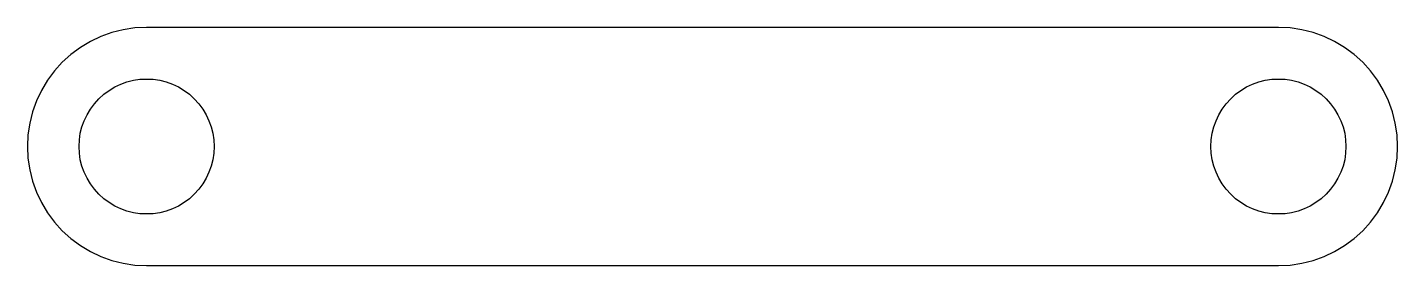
# Model space of a CAD drawing. Header units: millimetres. Extents: x -17.2 to 17.2, y -3 to 3.
import ezdxf

# ---------------------------------------------------------------- set-up
doc = ezdxf.new("R2010")
doc.units = ezdxf.units.MM

msp = doc.modelspace()

# ---------------------------------------------------------------- linework, layer by layer
at = {"layer": '24e_claw_link_t3.0'}
for points in [[(-15.1209, -2.8708), (-14.8353, -2.9424), (-14.5441, -2.9856), (-14.25, -3), (14.25, -3), (14.5441, -2.9856), (14.8353, -2.9424), (15.1209, -2.8708), (15.3981, -2.7716), (15.6642, -2.6458), (15.9167, -2.4944), (16.1532, -2.319), (16.3713, -2.1213), (16.569, -1.9032), (16.7444, -1.6667), (16.8958, -1.4142), (17.0216, -1.1481), (17.1208, -0.8709), (17.1924, -0.5853), (17.2356, -0.2941), (17.25, 0), (17.2356, 0.2941), (17.1924, 0.5853), (17.1208, 0.8709), (17.0216, 1.1481), (16.8958, 1.4142), (16.7444, 1.6667), (16.569, 1.9032), (16.3713, 2.1213), (16.1532, 2.319), (15.9167, 2.4944), (15.6642, 2.6458), (15.3981, 2.7716), (15.1209, 2.8708), (14.8353, 2.9424), (14.5441, 2.9856), (14.25, 3), (-14.25, 3), (-14.5441, 2.9856), (-14.8353, 2.9424), (-15.1209, 2.8708), (-15.3981, 2.7716), (-15.6642, 2.6458), (-15.9167, 2.4944), (-16.1532, 2.319), (-16.3713, 2.1213), (-16.569, 1.9032), (-16.7444, 1.6667), (-16.8958, 1.4142), (-17.0216, 1.1481), (-17.1208, 0.8709), (-17.1924, 0.5853), (-17.2356, 0.2941), (-17.25, 0), (-17.2356, -0.2941), (-17.1924, -0.5853), (-17.1208, -0.8709), (-17.0216, -1.1481), (-16.8958, -1.4142), (-16.7444, -1.6667), (-16.569, -1.9032), (-16.3713, -2.1213), (-16.1532, -2.319), (-15.9167, -2.4944), (-15.6642, -2.6458), (-15.3981, -2.7716), (-15.1209, -2.8708)], [(-12.5827, 0.3317), (-12.5582, 0.1666), (-12.55, 0), (-12.5582, -0.1666), (-12.5827, -0.3317), (-12.6232, -0.4935), (-12.6794, -0.6506), (-12.7507, -0.8014), (-12.8365, -0.9445), (-12.9359, -1.0785), (-13.0479, -1.2021), (-13.1715, -1.3141), (-13.3055, -1.4135), (-13.4486, -1.4993), (-13.5994, -1.5706), (-13.7565, -1.6268), (-13.9183, -1.6673), (-14.0834, -1.6918), (-14.25, -1.7), (-14.4166, -1.6918), (-14.5817, -1.6673), (-14.7435, -1.6268), (-14.9006, -1.5706), (-15.0514, -1.4993), (-15.1945, -1.4135), (-15.3285, -1.3141), (-15.4521, -1.2021), (-15.5641, -1.0785), (-15.6635, -0.9445), (-15.7493, -0.8014), (-15.8206, -0.6506), (-15.8768, -0.4935), (-15.9173, -0.3317), (-15.9418, -0.1666), (-15.95, 0), (-15.9418, 0.1666), (-15.9173, 0.3317), (-15.8768, 0.4935), (-15.8206, 0.6506), (-15.7493, 0.8014), (-15.6635, 0.9445), (-15.5641, 1.0785), (-15.4521, 1.2021), (-15.3285, 1.3141), (-15.1945, 1.4135), (-15.0514, 1.4993), (-14.9006, 1.5706), (-14.7435, 1.6268), (-14.5817, 1.6673), (-14.4166, 1.6918), (-14.25, 1.7), (-14.0834, 1.6918), (-13.9183, 1.6673), (-13.7565, 1.6268), (-13.5994, 1.5706), (-13.4486, 1.4993), (-13.3055, 1.4135), (-13.1715, 1.3141), (-13.0479, 1.2021), (-12.9359, 1.0785), (-12.8365, 0.9445), (-12.7507, 0.8014), (-12.6794, 0.6506), (-12.6232, 0.4935), (-12.5827, 0.3317)], [(15.9418, 0.1666), (15.95, 0), (15.9418, -0.1666), (15.9173, -0.3317), (15.8768, -0.4935), (15.8206, -0.6506), (15.7493, -0.8014), (15.6635, -0.9445), (15.5641, -1.0785), (15.4521, -1.2021), (15.3285, -1.3141), (15.1945, -1.4135), (15.0514, -1.4993), (14.9006, -1.5706), (14.7435, -1.6268), (14.5817, -1.6673), (14.4166, -1.6918), (14.25, -1.7), (14.0834, -1.6918), (13.9183, -1.6673), (13.7565, -1.6268), (13.5994, -1.5706), (13.4486, -1.4993), (13.3055, -1.4135), (13.1715, -1.3141), (13.0479, -1.2021), (12.9359, -1.0785), (12.8365, -0.9445), (12.7507, -0.8014), (12.6794, -0.6506), (12.6232, -0.4935), (12.5827, -0.3317), (12.5582, -0.1666), (12.55, 0), (12.5582, 0.1666), (12.5827, 0.3317), (12.6232, 0.4935), (12.6794, 0.6506), (12.7507, 0.8014), (12.8365, 0.9445), (12.9359, 1.0785), (13.0479, 1.2021), (13.1715, 1.3141), (13.3055, 1.4135), (13.4486, 1.4993), (13.5994, 1.5706), (13.7565, 1.6268), (13.9183, 1.6673), (14.0834, 1.6918), (14.25, 1.7), (14.4166, 1.6918), (14.5817, 1.6673), (14.7435, 1.6268), (14.9006, 1.5706), (15.0514, 1.4993), (15.1945, 1.4135), (15.3285, 1.3141), (15.4521, 1.2021), (15.5641, 1.0785), (15.6635, 0.9445), (15.7493, 0.8014), (15.8206, 0.6506), (15.8768, 0.4935), (15.9173, 0.3317), (15.9418, 0.1666)]]:
    msp.add_lwpolyline(points, close=True, dxfattribs=at)

doc.saveas('drawing.dxf')
